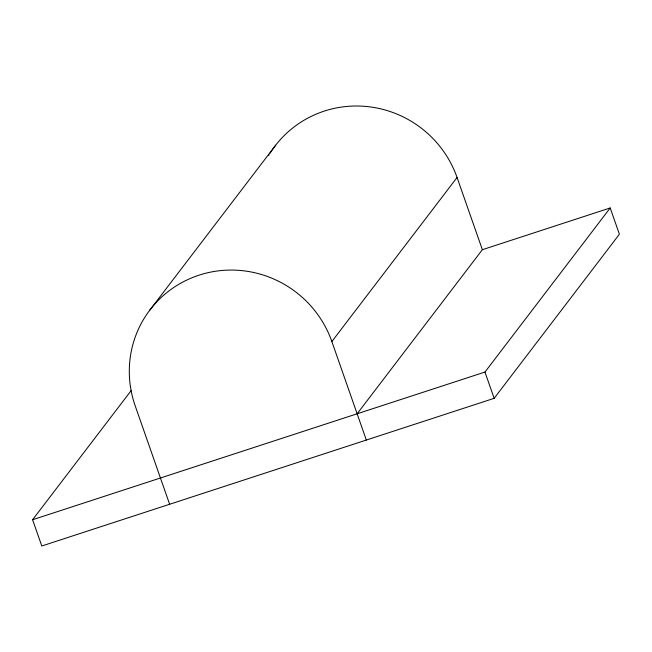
<?xml version="1.0" encoding="UTF-8"?>
<svg xmlns="http://www.w3.org/2000/svg" width="652" height="652" viewBox="0 0 652 652"><rect width="100%" height="100%" fill="white"/><g stroke="black" fill="none" stroke-linecap="round" stroke-linejoin="round"><path stroke-width="0.98" d="M149.389 310.678L275.698 145.184M357.141 413.767L482.366 249.7L610.207 207.964L619.4 234.231L494.159 398.323L41.793 545.993L32.6 519.734L131.313 390.401M366.326 440.043L331.852 341.55L457.068 177.483A105.086 102.698 37.4 0 0 369.945 106.879A105.086 102.698 37.4 0 0 270.042 153.253M32.6 519.734L484.958 372.064L610.207 207.964M457.068 177.483L482.366 249.7M484.958 372.064L494.159 398.323M169.634 504.265L135.168 405.756A105.086 102.698 37.4 0 1 199.023 275.168A105.086 102.698 37.4 0 1 331.852 341.55M268.64 155.551A105.086 102.698 37.4 0 1 269.105 154.777"/></g></svg>
